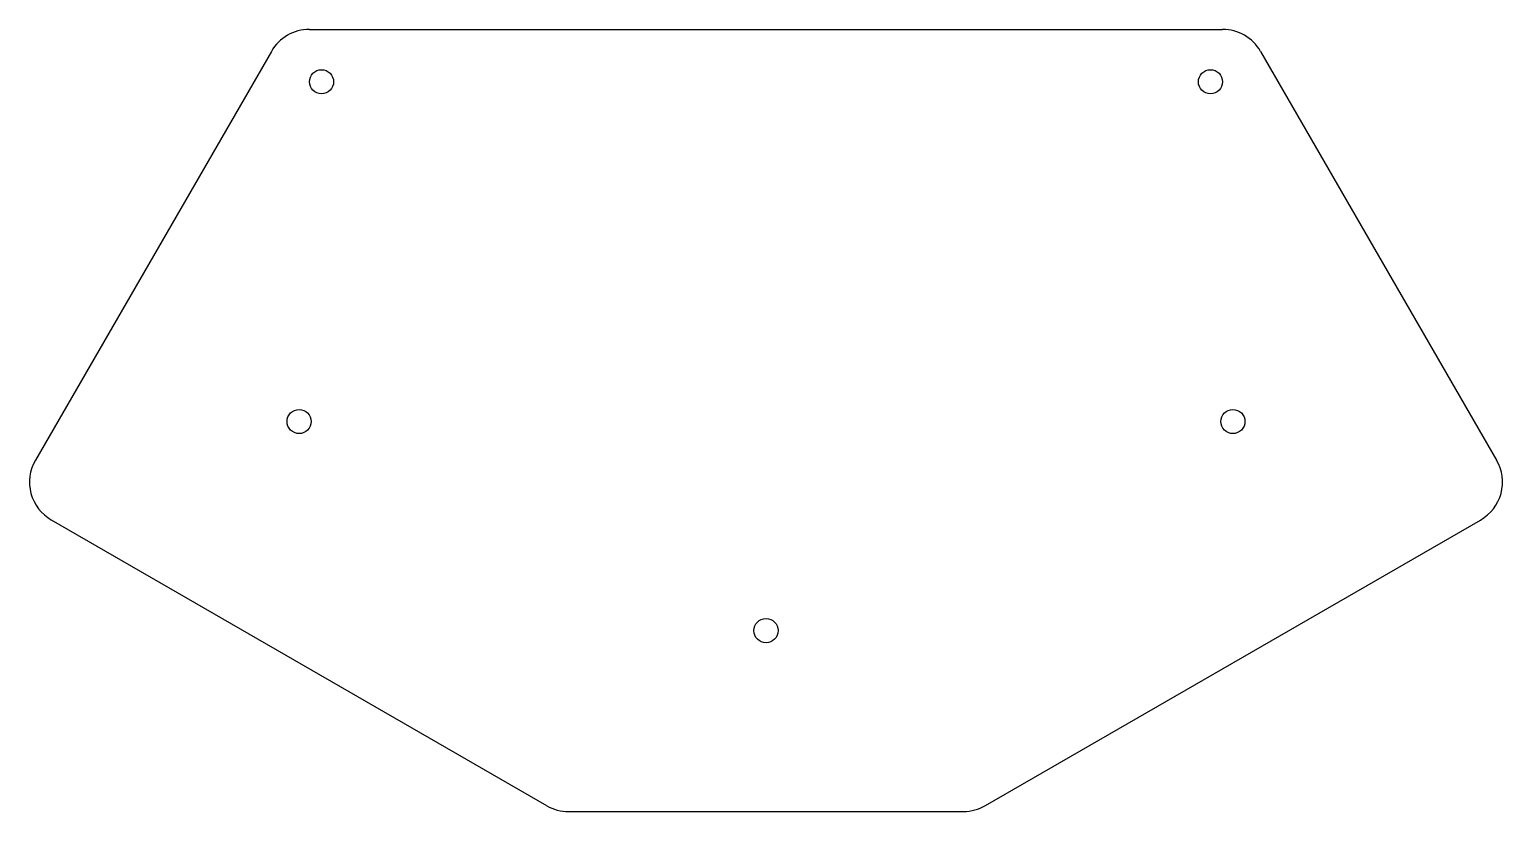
# Model space of a CAD drawing. Extents: x 73 to 208, y -100 to -29.
import ezdxf

# ---------------------------------------------------------------- set-up
doc = ezdxf.new("R2010")
doc.units = 0
doc.layers.add('BLACK', color=7, linetype='CONTINUOUS')

msp = doc.modelspace()

# ---------------------------------------------------------------- linework, layer by layer
at = {"layer": 'BLACK', "linetype": 'CONTINUOUS'}
for p, q in [((98.9095, -28.57), (182.071, -28.57)), ((95.4453, -30.5701), (73.9507, -67.8017)), ((185.535, -30.5696), (207.036, -67.8013)), ((120.522, -99.2943), (75.4157, -73.2662)), ((160.477, -99.2849), (205.571, -73.2664)), ((122.522, -99.8297), (158.479, -99.8203))]:
    msp.add_line(p, q, dxfattribs=at)
at = {"layer": 'BLACK'}
for centre in [(100.012, -33.3375), (180.975, -33.3375), (97.9732, -64.2938), (183.014, -64.2938), (140.494, -83.3438)]:
    msp.add_circle(centre, 1.1, dxfattribs=at)
for centre, radius, start, end in [((98.9094, -32.5699), 3.9999, 89.9991, 150.002), ((182.071, -32.57), 4, 30.0063, 90.0001), ((77.4149, -69.8016), 4, -209.999, -119.987), ((203.572, -69.8017), 4, -60.0159, 30.0063), ((122.521, -95.8297), 4, -119.986, -89.9847), ((158.478, -95.8203), 4, -89.985, -60.0155)]:
    msp.add_arc(centre, radius, start, end, dxfattribs=at)

doc.saveas('drawing.dxf')
